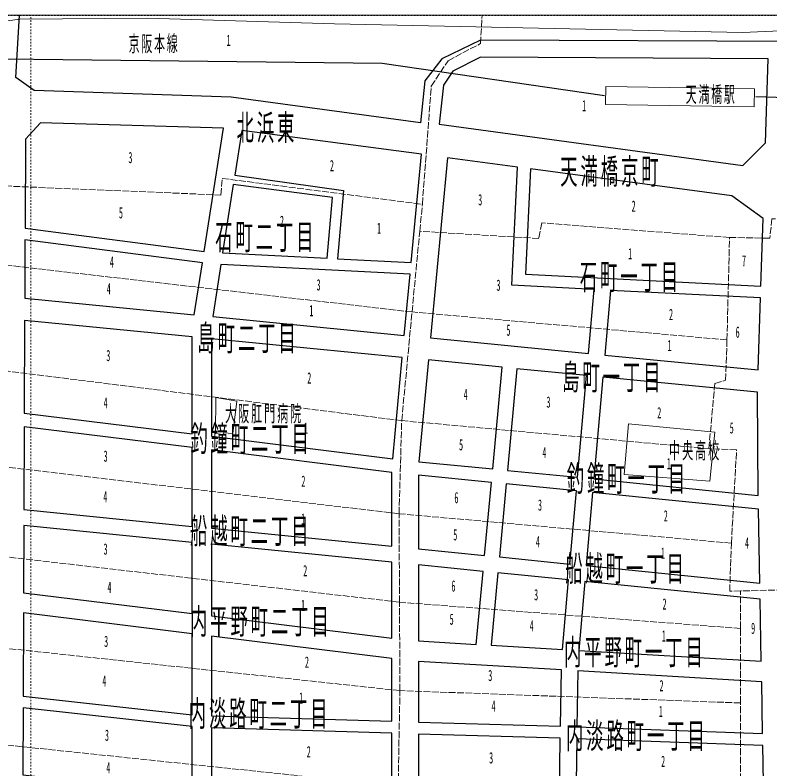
# Model space of a CAD drawing. Units: millimetres, scale not verified. Extents: x -71 to 79, y -72 to 79.
# Drawn here: x -21.95 to 26.73, y 30.57 to 79.15 of the extents above; entities that cross this region are included whole.
import ezdxf
from ezdxf.enums import TextEntityAlignment as Align

# ---------------------------------------------------------------- set-up
doc = ezdxf.new("R2010")
doc.units = ezdxf.units.MM
doc.header["$LTSCALE"] = 0.25
doc.linetypes.add('USER1', pattern=[0.70556, 0.35278, -0.35278])
doc.linetypes.add('USER2', pattern=[2.11668, 1.7639, -0.35278])
for name, color, linetype, lineweight in [('0-0_01 グリッド', 7, 'USER1', 18), ('0-C_13 町界', 30, 'USER2', 18), ('0-E_15 病院', 4, 'Continuous', 18), ('0-F_16 学校', 1, 'Continuous', 18), ('1-2_19 鉄道駅', 6, 'Continuous', 18), ('1-E_31 地形', 7, 'Continuous', 18), ('1-F_32 海・河川', 150, 'Continuous', 18)]:
    doc.layers.add(name, color=color, linetype=linetype, lineweight=lineweight)
for name, color, linetype in [('0-2_03 施設名・公園名', 7, 'Continuous'), ('0-4_05 町名', 7, 'Continuous'), ('0-5_06 駅名・鉄道名', 7, 'Continuous'), ('0-6_07 街区符号', 7, 'Continuous'), ('0-8_09 鉄道地下', 7, 'Continuous'), ('1-9_26 道路', 7, 'Continuous')]:
    doc.layers.add(name, color=color, linetype=linetype)
doc.styles.add('ＭＳ ゴシック', font='')
doc.styles.get('ＭＳ ゴシック').set_extended_font_data('MS Gothic')

msp = doc.modelspace()

# ---------------------------------------------------------------- linework, layer by layer
at = {"layer": '0-0_01 グリッド'}
for p, q in [((79.0704, 79.1311), (-70.9375, 79.1311)), ((-20.9398, -70.6797), (-20.9398, 79.1463))]:
    msp.add_line(p, q, dxfattribs=at)
at = {"layer": '0-0_01 グリッド', "linetype": 'Continuous'}
msp.add_lwpolyline([(-70.9375, -70.6797), (79.0704, -70.6797), (79.0704, 79.1463), (-70.9375, 79.1463)], close=True, dxfattribs=at)
at = {"layer": '0-8_09 鉄道地下'}
for points in [[(16.0617, 73.9443), (1.7281, 76.0217), (-33.8643, 76.4372), (-40.0965, 77.7528), (-42.7904, 79.1463)], [(34.066, 74.429), (30.3959, 73.7364), (25.826, 73.875)]]:
    msp.add_lwpolyline(points, dxfattribs=at)
at = {"layer": '0-C_13 町界'}
for p, q in [((3.6522, 60.012), (4.1464, 65.2135)), ((3.6522, 60.012), (-23.7624, 63.1771)), ((2.9866, 53.0088), (3.6522, 60.012)), ((23.9601, 58.2116), (3.6522, 60.012)), ((2.9866, 53.0088), (-23.8192, 56.3761)), ((2.816, 47.0085), (2.9866, 53.0088)), ((22.7943, 51.2063), (2.9866, 53.0088)), ((2.816, 47.0085), (-23.8187, 50.1766)), ((2.8439, 41.3088), (2.816, 47.0085)), ((24.244, 45.1129), (2.816, 47.0085)), ((2.8439, 41.3088), (-23.8002, 44.3764)), ((37.3282, 42.3175), (24.8331, 42.0361)), ((2.8718, 35.6092), (2.8439, 41.3088)), ((24.8331, 39.616), (2.8439, 41.3088)), ((2.8718, 35.6092), (-23.8313, 38.477)), ((2.7599, 29.8487), (2.8718, 35.6092)), ((24.8331, 34.8162), (2.8718, 35.6092))]:
    msp.add_line(p, q, dxfattribs=at)
for points in [[(4.1464, 65.2135), (4.3174, 66.9533), (4.8933, 74.5616), (5.975, 76.2079), (8.0671, 77.3127), (8.1698, 79.1463)], [(-23.7624, 63.1771), (-23.7727, 65.5466), (-23.6769, 68.1777), (-8.6846, 67.551), (-8.583, 68.6232), (4.3174, 66.9533)], [(24.1275, 64.8121), (12.0235, 65.7526), (11.8283, 64.7518), (4.1464, 65.2135)], [(28.1676, 65.9741), (26.8611, 66.0232), (26.7243, 64.772), (24.1275, 64.8121)], [(22.7943, 51.2063), (23.1739, 55.408), (23.8726, 55.6112), (23.9601, 58.2116), (24.1275, 64.8121)], [(24.8331, 42.0361), (24.1396, 42.0134), (24.244, 45.1129), (24.5783, 51.1312), (22.7943, 51.2063)], [(23.1555, 12.9612), (23.7551, 12.944), (23.8741, 14.7827), (24.8331, 14.7842), (24.8331, 17.5371), (24.8331, 22.5181), (24.8331, 29.2882), (24.8331, 34.8162), (24.8331, 39.616), (24.8331, 42.0361)], [(2.7599, 29.8487), (-3.2009, 30.0796), (-23.8002, 32.2373)]]:
    msp.add_lwpolyline(points, dxfattribs=at)
at = {"layer": '0-E_15 病院'}
msp.add_lwpolyline([(-7.6492, 54.2666), (-9.0005, 54.5102), (-9.029, 52.1899), (-8.5287, 52.1224), (-8.5091, 52.2227), (-7.909, 52.1754)], close=True, dxfattribs=at)
at = {"layer": '0-F_16 学校'}
msp.add_lwpolyline([(17.3227, 49.5396), (22.8446, 49.1065), (23.1691, 52.2681), (17.6064, 52.8006)], close=True, dxfattribs=at)
at = {"layer": '1-2_19 鉄道駅'}
msp.add_lwpolyline([(25.7378, 74.3944), (16.1524, 74.5437), (16.1225, 73.3789), (25.7082, 73.2296)], close=True, dxfattribs=at)
at = {"layer": '1-9_26 道路'}
msp.add_lwpolyline([(28.4536, 79.1463), (28.3895, 77.4418), (8.0755, 77.5329), (5.5718, 76.3205), (4.4785, 74.9153), (4.1918, 72.214), (-8.0156, 73.8539), (-20.7169, 74.2918), (-21.9004, 75.1203), (-21.657, 79.1463)], dxfattribs=at)
for points in [[(26.617, 76.3335), (8.071, 76.4329), (6.2756, 75.524), (5.6803, 74.6212), (5.3926, 72.1199), (24.9833, 69.4623), (26.452, 70.9164)], [(-8.5163, 71.8574), (-20.3129, 72.2098), (-21.2831, 71.1515), (-21.3056, 65.4147), (-9.7531, 63.9209)], [(4.252, 70.1789), (-7.3312, 71.7144), (-7.7775, 68.8288), (-0.7707, 67.8493), (-1.1617, 63.4439), (3.5957, 63.2)], [(4.8416, 58.3363), (15.0279, 57.3367), (15.3912, 61.458), (10.0775, 61.7416), (10.4568, 69.3562), (5.9342, 69.9558)], [(26.2847, 66.0355), (24.2753, 67.4924), (11.2983, 69.2448), (10.9594, 62.4471), (26.1443, 61.6781)], [(-7.8752, 68.2266), (-8.5611, 63.8234), (-1.8304, 63.4782), (-1.4838, 67.3863)], [(-21.3084, 64.6635), (-21.3232, 60.9041), (-10.391, 59.831), (-9.8678, 63.184)], [(3.5254, 62.4531), (-8.6772, 63.0789), (-9.2016, 59.7144), (3.154, 58.5019)], [(26.1198, 60.9229), (16.4446, 61.4018), (16.077, 57.2337), (25.9702, 56.2803)], [(-21.3291, 59.4741), (-21.3525, 53.4953), (-10.5233, 52.1543), (-10.5233, 58.4137)], [(-9.2886, 58.2926), (-9.2886, 52.0013), (2.4068, 50.5528), (3.0205, 57.0847)], [(4.7084, 56.919), (4.0919, 50.3626), (8.8522, 49.8956), (9.4646, 56.4524)], [(14.9025, 55.9187), (10.4199, 56.3587), (9.807, 49.8018), (14.3238, 49.3587)], [(15.9519, 55.8157), (15.3731, 49.2557), (25.9758, 48.1763), (25.9245, 54.8544)], [(-21.3559, 52.614), (-21.3771, 47.2773), (-10.5233, 46.1959), (-10.5233, 51.2725)], [(-9.2886, 51.1195), (-9.2886, 46.0728), (2.3532, 44.9128), (2.3532, 49.6777)], [(8.7708, 49.0263), (4.073, 49.4872), (4.073, 44.7414), (8.3306, 44.3172)], [(9.7261, 48.9325), (9.2856, 44.222), (13.8303, 43.7691), (14.2469, 48.489)], [(15.2963, 48.3862), (14.8796, 43.6644), (26.0809, 42.5324), (25.9922, 47.2975)], [(-21.3807, 46.246), (-21.398, 41.9227), (-10.5233, 40.5757), (-10.5233, 45.164)], [(-9.2886, 45.0409), (-9.2886, 40.423), (2.3532, 38.9812), (2.3532, 43.8809)], [(4.073, 43.7097), (4.073, 38.8109), (7.7956, 38.5907), (8.2352, 43.2947)], [(9.1902, 43.1997), (8.7544, 38.534), (13.3447, 38.2623), (13.7402, 42.7461)], [(26.1002, 41.4984), (14.7892, 42.6418), (14.3975, 38.2002), (26.1744, 37.5041)], [(-21.4031, 40.626), (-21.4243, 35.2435), (-10.5233, 34.0471), (-10.5233, 39.2786)], [(-9.2886, 39.1257), (-9.2886, 33.9835), (2.3532, 33.6367), (2.3532, 37.6841)], [(4.073, 37.4947), (4.073, 33.5855), (13.2258, 33.3129), (13.279, 36.9499)], [(14.3369, 36.8873), (14.2838, 33.2814), (26.2613, 32.8544), (26.1991, 36.1863)], [(-21.4273, 34.4955), (-21.4441, 30.1893), (-10.5233, 28.9873), (-10.5233, 33.2986)], [(-9.2886, 33.21), (-9.2886, 28.8513), (2.3532, 27.57), (2.3532, 32.8633)], [(4.073, 32.812), (4.073, 27.4249), (13.1318, 26.9052), (13.2143, 32.5398)], [(26.3868, 26.1142), (26.2756, 32.0805), (14.2724, 32.5083), (14.1889, 26.8444)]]:
    msp.add_lwpolyline(points, close=True, dxfattribs=at)
at = {"layer": '1-E_31 地形'}
msp.add_lwpolyline([(-28.6685, -70.6797), (-28.7798, -49.9401), (-29.8969, -24.9223), (-30.3673, -19.9834), (-31.4736, -15.9474), (-36.0563, -9.9261), (-37.0088, -8.6748), (-37.7178, -6.8782), (-39.9804, 71.2102), (-39.1841, 73.1838), (-36.1844, 75.3085), (-30.1026, 77.7367), (-21.6395, 78.8868), (-13.4001, 78.9575), (-1.3388, 78.5868), (24.9647, 78.0307), (33.7291, 78.412), (35.7722, 79.1463)], dxfattribs=at)
at = {"layer": '1-F_32 海・河川'}
msp.add_lwpolyline([(35.7722, 79.1463), (33.7291, 78.412), (24.9647, 78.0307), (-1.3388, 78.5868), (-13.4001, 78.9575), (-21.6395, 78.8868), (-30.1026, 77.7367), (-36.1844, 75.3085), (-39.1841, 73.1838), (-39.9804, 71.2102), (-37.7178, -6.8782), (-37.0088, -8.6748), (-36.0563, -9.9261), (-31.4736, -15.9474), (-30.3673, -19.9834), (-29.8969, -24.9223), (-28.7798, -49.9401), (-28.6685, -70.6797)], dxfattribs=at)

# ---------------------------------------------------------------- texts
at = {"layer": '0-2_03 施設名・公園名', "char_height": 1.052, "attachment_point": 7, "style": 'ＭＳ ゴシック'}
for s, insert in [('\\T1.17;\\W0.5;大阪肛門病院', (-8.4047, 52.829)), ('\\T1.17;\\W0.5;中央高校', (20.2258, 50.4397))]:
    msp.add_mtext(s, dxfattribs=dict(at, insert=insert))
at = {"layer": '0-4_05 町名', "char_height": 1.636, "attachment_point": 7, "style": 'ＭＳ ゴシック'}
for s, insert in [('\\T1.17;\\W0.5;北浜東', (-7.6614, 70.9004)), ('\\T1.17;\\W0.5;天満橋京町', (13.2089, 68.0782)), ('\\T1.17;\\W0.5;石町二丁目', (-9.0402, 63.8633)), ('\\T1.17;\\W0.5;石町一丁目', (14.4716, 61.2889)), ('\\T1.17;\\W0.5;島町二丁目', (-10.1881, 57.338)), ('\\T1.17;\\W0.5;島町一丁目', (13.3333, 54.8234)), ('\\T1.17;\\W0.5;釣鐘町二丁目', (-10.6461, 50.856)), ('\\T1.17;\\W0.5;釣鐘町一丁目', (13.6254, 48.2852)), ('\\T1.17;\\W0.5;船越町二丁目', (-10.6673, 44.9062)), ('\\T1.17;\\W0.5;船越町一丁目', (13.5338, 42.4851)), ('\\T1.17;\\W0.5;内平野町二丁目', (-10.6685, 39.0764)), ('\\T1.17;\\W0.5;内平野町一丁目', (13.4504, 37.0948)), ('\\T1.17;\\W0.5;内淡路町二丁目', (-10.7491, 33.1364)), ('\\T1.17;\\W0.5;内淡路町一丁目', (13.5769, 31.7056))]:
    msp.add_mtext(s, dxfattribs=dict(at, insert=insert))
at = {"layer": '0-5_06 駅名・鉄道名', "insert": (-14.6176, 76.6719), "char_height": 1.028, "attachment_point": 7, "rotation": 0.464, "style": 'ＭＳ ゴシック'}
msp.add_mtext('\\T1.17;\\W0.5;京阪本線', dxfattribs=at)
at = {"layer": '0-5_06 駅名・鉄道名', "insert": (21.3056, 73.412), "char_height": 1.028, "attachment_point": 7, "style": 'ＭＳ ゴシック'}
msp.add_mtext('\\T1.17;\\W0.5;天満橋駅', dxfattribs=at)
at = {"layer": '0-6_07 街区符号', "style": 'ＭＳ ゴシック', "width": 0.5}
for s, p in [('1', (-8.3082, 76.9455)), ('1', (14.6214, 72.73)), ('3', (-14.6392, 69.3876)), ('2', (-1.6435, 68.867)), ('3', (7.9167, 66.6639)), ('2', (17.8085, 66.2525)), ('5', (-15.2481, 65.8302)), ('2', (-4.8659, 65.2814)), ('1', (1.3961, 64.8321)), ('1', (17.5835, 63.1915)), ('4', (-15.8326, 62.6576)), ('7', (24.9311, 62.7289)), ('4', (-16.0341, 60.9267)), ('3', (-2.5056, 61.183)), ('3', (9.0937, 61.16)), ('1', (-2.9676, 59.5208)), ('2', (20.2228, 59.2748)), ('5', (9.738, 58.2633)), ('6', (24.518, 58.1358)), ('1', (20.1326, 57.2742)), ('3', (-16.0629, 56.6265)), ('2', (-3.1063, 55.1803)), ('4', (6.9784, 54.1199)), ('3', (12.3206, 53.6262)), ('4', (-16.2379, 53.5759)), ('2', (19.4639, 52.9413)), ('1', (-3.3204, 51.9494)), ('5', (24.1382, 51.9643)), ('5', (6.6846, 50.8787)), ('4', (12.0565, 50.3749)), ('3', (-16.241, 50.1459)), ('1', (20.0899, 49.6643)), ('2', (-3.4839, 48.5288)), ('4', (-16.2582, 47.5263)), ('6', (6.381, 47.4673)), ('3', (11.7733, 46.9936)), ('2', (19.8862, 46.2936)), ('1', (-3.4916, 46.089)), ('5', (6.3128, 45.0771)), ('4', (11.6348, 44.6231)), ('4', (25.1251, 44.5469)), ('3', (-16.2417, 44.1562)), ('1', (19.6981, 43.8926)), ('2', (-3.3652, 42.7596)), ('4', (-15.9914, 41.6944)), ('6', (6.1892, 41.7766)), ('3', (11.5255, 41.2092)), ('1', (-3.5045, 40.5289)), ('2', (19.8041, 40.6133)), ('5', (6.0794, 39.6363)), ('4', (11.2414, 39.2115)), ('9', (25.519, 39.0486)), ('1', (19.7541, 38.5531)), ('3', (-16.2024, 38.2068)), ('2', (-3.2563, 36.8706)), ('4', (-16.3199, 35.6564)), ('3', (8.5673, 36.0086)), ('2', (19.61, 35.3525)), ('1', (-3.6251, 34.5587)), ('4', (8.7771, 34.0296)), ('1', (19.5683, 33.6927)), ('3', (-16.1528, 32.1572)), ('2', (-3.1378, 31.0913)), ('3', (8.6235, 30.6988)), ('2', (19.714, 30.4734)), ('4', (-16.0622, 30.0577))]:
    msp.add_text(s, height=0.7255, dxfattribs=at).set_placement(p, align=Align.BOTTOM_LEFT)

doc.saveas('drawing.dxf')
